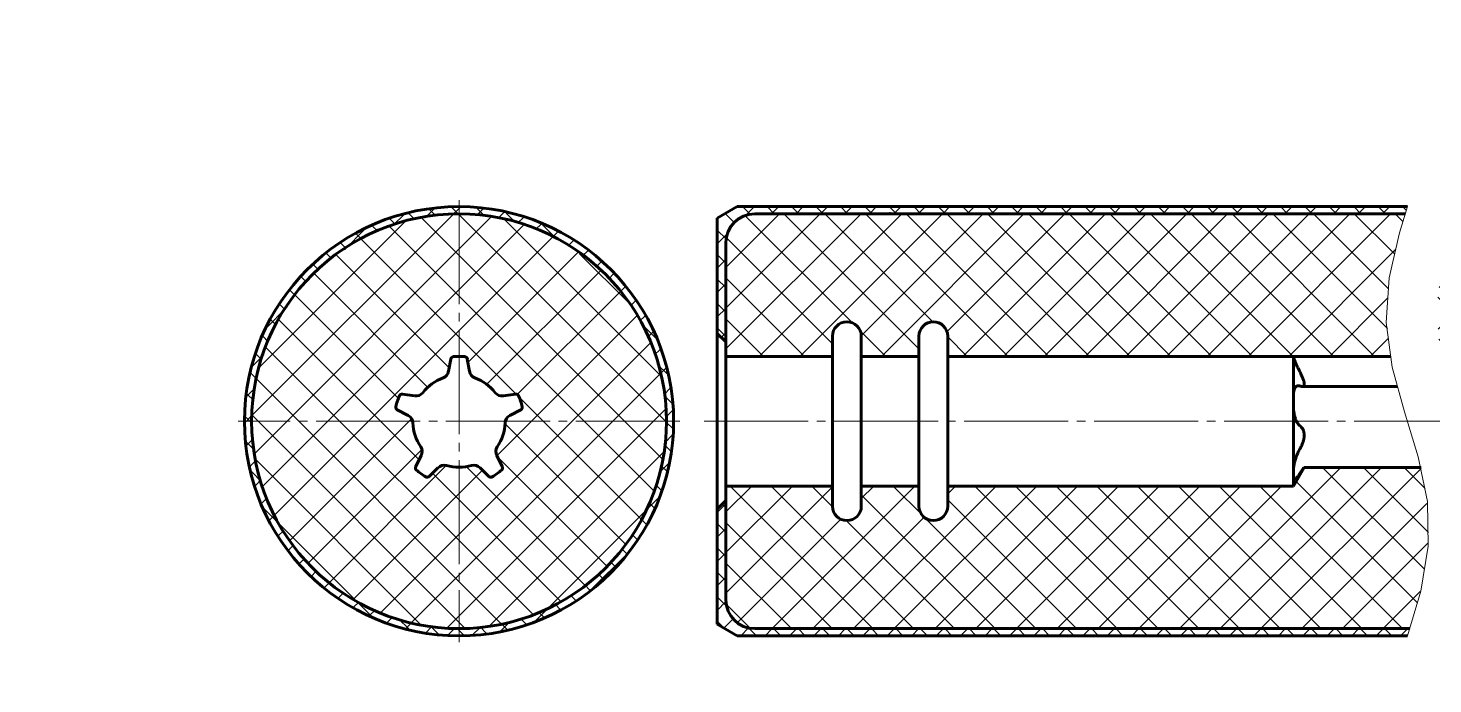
# Model space of a CAD drawing. Header units: millimetres. Extents: x 0 to 2227, y 0 to 651.
# Drawn here: x 0 to 243.8, y 480.2 to 594 of the extents above; entities that cross this region are included whole.
import ezdxf

# ---------------------------------------------------------------- set-up
doc = ezdxf.new("R2010")
doc.units = ezdxf.units.MM
for name, pattern in [('K5LT32768', [0]), ('K5LT_AXLED', [22.557629, 18.057629, -1.5, 1.5, -1.5]), ('K5LT_BASIC', [0]), ('K5LT_REINFORCED', [0]), ('K5LT_THIN_INCLUDED_TO_HATCHING', [0])]:
    doc.linetypes.add(name, pattern=pattern)

# ---------------------------------------------------------------- blocks, each defined once
blk = doc.blocks.new('U1')
at = {"color": 7, "linetype": 'K5LT_THIN_INCLUDED_TO_HATCHING', "lineweight": 18}
for p, q in [((238.05, 558.46), (239.45, 563.02)), ((236.23, 550.68), (238.05, 558.46)), ((235.75, 542.91), (236.23, 550.68)), ((236.8, 535.14), (235.75, 542.91)), ((238.94, 527.37), (236.8, 535.14)), ((241.3, 519.6), (238.94, 527.37)), ((242.89, 511.83), (241.3, 519.6)), ((243.05, 504.06), (242.89, 511.83)), ((241.72, 496.29), (243.05, 504.06)), ((239.45, 488.52), (241.72, 496.29))]:
    blk.add_line(p, q, dxfattribs=at)

msp = doc.modelspace()

# ---------------------------------------------------------------- hatches: boundary and pattern name
h = msp.add_hatch()
h.set_pattern_fill('', angle=45, style=0, pattern_type=0)
h.set_pattern_definition([(45, (0, 0), (-2.12132, 2.12132), []), (135, (0, 0), (-2.12132, -2.12132), [])])
h.paths.add_polyline_path([(112.05, 525.77), (111.25, 533.43), (108.89, 540.77), (105.07, 547.47), (99.96, 553.24), (93.76, 557.83), (86.75, 561.05), (79.24, 562.75), (71.53, 562.87), (63.96, 561.4), (56.85, 558.41), (50.52, 554.02), (45.22, 548.41), (41.19, 541.84), (38.61, 534.58), (37.57, 526.94), (38.12, 519.25), (40.25, 511.84), (43.86, 505.02), (48.79, 499.1), (54.84, 494.32), (61.74, 490.88), (69.2, 488.94), (76.9, 488.58), (84.51, 489.81), (91.71, 492.58), (98.18, 496.77), (103.65, 502.2), (107.88, 508.65), (110.7, 515.82), (111.98, 523.43)])
h.paths.add_polyline_path([(110.8, 525.77), (110, 518.23), (107.64, 511.03), (103.83, 504.48), (98.73, 498.87), (92.57, 494.46), (85.62, 491.43), (78.19, 489.93), (70.61, 490.01), (63.22, 491.68), (56.34, 494.86), (50.28, 499.41), (45.3, 505.13), (41.64, 511.76), (39.44, 519.01), (38.81, 526.56), (39.77, 534.08), (42.29, 541.23), (46.25, 547.69), (51.47, 553.19), (57.73, 557.46), (64.74, 560.33), (72.2, 561.67), (79.78, 561.42), (87.13, 559.59), (93.94, 556.26), (99.9, 551.58), (104.74, 545.75), (108.26, 539.04), (110.3, 531.74)])
h = msp.add_hatch()
h.set_pattern_fill('', angle=45, style=0, pattern_type=0)
h.set_pattern_definition([(45, (0, 0), (-3.535534, 3.535534), []), (135, (0, 0), (-3.535534, -3.535534), [])])
h.paths.add_polyline_path([(110.8, 525.77), (110, 533.3), (107.64, 540.51), (103.83, 547.06), (98.73, 552.66), (92.57, 557.08), (85.62, 560.1), (78.19, 561.61), (70.61, 561.52), (63.22, 559.85), (56.34, 556.67), (50.28, 552.13), (45.3, 546.41), (41.64, 539.78), (39.44, 532.52), (38.81, 524.97), (39.77, 517.45), (42.29, 510.3), (46.25, 503.84), (51.47, 498.35), (57.73, 494.07), (64.74, 491.2), (72.2, 489.86), (79.78, 490.11), (87.13, 491.94), (93.94, 495.28), (99.9, 499.96), (104.74, 505.78), (108.26, 512.5), (110.3, 519.8)])
h.paths.add_polyline_path([(84.61, 530.48), (84.98, 530.38), (85.15, 530.18), (85.5, 529.24), (85.76, 528.28), (85.7, 527.9), (85.51, 527.73), (83.61, 526.74), (82.87, 525.86), (82.8, 525.46), (81.88, 522.03), (81.45, 521.31), (81.22, 520.18), (81.35, 519.8), (82.31, 517.89), (82.34, 517.51), (82.19, 517.29), (81.41, 516.67), (80.58, 516.11), (80.2, 516.06), (79.97, 516.19), (78.45, 517.69), (77.38, 518.12), (76.98, 518.07), (74.8, 517.76), (72.61, 518.07), (71.47, 517.93), (71.15, 517.69), (69.63, 516.19), (69.27, 516.04), (69.02, 516.11), (68.19, 516.67), (67.41, 517.29), (67.24, 517.63), (67.29, 517.89), (68.25, 519.8), (68.33, 520.95), (68.15, 521.31), (66.88, 524.63), (66.8, 525.46), (66.32, 526.51), (65.99, 526.74), (64.09, 527.73), (63.84, 528.02), (63.83, 528.28), (64.1, 529.24), (64.45, 530.18), (64.72, 530.45), (64.98, 530.48), (67.1, 530.16), (68.22, 530.43), (68.51, 530.71), (71.27, 532.95), (72.04, 533.28), (72.88, 534.06), (73, 534.44), (73.35, 536.56), (73.55, 536.88), (73.8, 536.97), (74.8, 537.02), (75.8, 536.97), (76.14, 536.8), (76.24, 536.56), (76.6, 534.44), (77.2, 533.47), (77.56, 533.28), (80.54, 531.34), (81.09, 530.71), (82.09, 530.15), (82.5, 530.16)])
h.paths.add_polyline_path([(239.06, 561.77), (149.73, 561.77), (149.63, 561.73), (149.52, 561.77), (126.13, 561.77), (123.44, 560.98), (121.6, 558.88), (121.13, 556.77), (121.13, 555.52), (121.13, 537.02), (139.63, 537.02), (139.63, 540.52), (140.36, 542.28), (142.13, 543.02), (143.9, 542.28), (144.63, 540.52), (144.63, 537.02), (154.63, 537.02), (154.63, 540.52), (155.36, 542.28), (157.13, 543.02), (158.9, 542.28), (159.63, 540.52), (159.63, 537.02), (219.63, 537.02), (236.42, 537.02), (235.72, 544.79), (236.57, 552.56), (238.61, 560.33)])
h.paths.add_polyline_path([(126.13, 489.77), (239.84, 489.77), (242.02, 497.54), (243.13, 505.31), (242.71, 513.08), (241.78, 517.76), (221.5, 517.76), (219.63, 514.52), (211.44, 514.52), (159.63, 514.52), (159.63, 511.02), (158.9, 509.25), (157.13, 508.52), (155.36, 509.25), (154.63, 511.02), (154.63, 514.52), (144.63, 514.52), (144.63, 511.02), (143.9, 509.25), (142.13, 508.52), (140.36, 509.25), (139.63, 511.02), (139.63, 514.52), (121.13, 514.52), (121.13, 494.77), (121.91, 492.08), (124.02, 490.23)])
h.paths.add_polyline_path([(248.61, 489.77), (386.63, 489.77), (389.32, 490.55), (391.16, 492.66), (391.63, 494.77), (391.63, 513.27), (371.63, 513.27), (371.63, 508.77), (370.9, 507), (369.13, 506.27), (367.36, 507), (366.63, 508.77), (366.63, 513.27), (356.63, 513.27), (356.63, 508.77), (355.9, 507), (354.13, 506.27), (352.36, 507), (351.63, 508.77), (351.63, 513.27), (266.63, 513.27), (264.03, 517.76), (255.99, 517.76), (250.54, 517.76), (251.83, 509.99), (251.62, 502.22), (250, 494.45)])
h.paths.add_polyline_path([(386.63, 561.77), (247.82, 561.77), (245.65, 554), (244.53, 546.22), (244.95, 538.45), (245.19, 537.02), (265.91, 537.02), (266.63, 538.27), (351.63, 538.27), (351.63, 542.77), (352.36, 544.53), (354.13, 545.27), (355.9, 544.53), (356.63, 542.77), (356.63, 538.27), (366.63, 538.27), (366.63, 542.77), (367.36, 544.53), (369.13, 545.27), (370.9, 544.53), (371.63, 542.77), (371.63, 538.27), (391.63, 538.27), (391.63, 556.77), (390.84, 559.45), (388.74, 561.3)])

# ---------------------------------------------------------------- linework, layer by layer
at = {"color": 30, "linetype": 'K5LT_AXLED', "lineweight": 18, "true_color": 0xff8000}
for p, q in [((74.8, 564.12), (74.8, 487.42)), ((113.15, 525.77), (36.45, 525.77)), ((117.37, 525.77), (403.67, 525.77))]:
    msp.add_line(p, q, dxfattribs=at)
at = {"color": 150, "linetype": 'K5LT_BASIC', "lineweight": 60, "true_color": 0x0080ff}
for p, q in [((119.63, 561.02), (123.09, 563.02)), ((119.63, 532.02), (119.63, 561.02)), ((123.09, 563.02), (239.45, 563.02)), ((181.13, 563.02), (123.09, 563.02)), ((126.13, 561.77), (239.06, 561.77)), ((119.63, 556.69), (119.63, 556.69)), ((121.13, 532.02), (121.13, 556.77)), ((121.13, 533.27), (121.13, 555.52)), ((121.13, 539.52), (119.63, 541.02)), ((121.13, 539.52), (119.63, 541.02)), ((139.63, 537.02), (139.63, 540.52)), ((144.63, 537.02), (144.63, 540.52)), ((154.63, 537.02), (154.63, 540.52)), ((159.63, 537.02), (159.63, 540.52)), ((73.35, 536.56), (73, 534.44)), ((76.24, 536.56), (76.6, 534.44)), ((121.13, 537.02), (139.63, 537.02)), ((139.63, 537.02), (139.63, 532.02)), ((144.63, 537.02), (154.63, 537.02)), ((144.63, 537.02), (144.63, 532.02)), ((154.63, 537.02), (154.63, 532.02)), ((159.63, 537.02), (219.63, 537.02)), ((159.63, 537.02), (159.63, 532.02)), ((219.63, 537.02), (236.42, 537.02)), ((219.63, 514.52), (219.63, 537.02)), ((119.63, 532.02), (119.63, 490.77)), ((121.13, 494.77), (121.13, 532.02)), ((139.63, 532.02), (139.63, 514.52)), ((144.63, 532.02), (144.63, 514.52)), ((154.63, 532.02), (154.63, 514.52)), ((159.63, 532.02), (159.63, 514.52)), ((237.64, 531.77), (221.15, 531.77)), ((64.98, 530.48), (67.1, 530.16)), ((84.61, 530.48), (82.5, 530.16)), ((64.09, 527.73), (65.99, 526.74)), ((85.51, 527.73), (83.61, 526.74)), ((67.29, 517.89), (68.25, 519.8)), ((82.31, 517.89), (81.35, 519.8)), ((119.63, 519.51), (119.63, 512.8)), ((69.63, 516.19), (71.15, 517.69)), ((79.97, 516.19), (78.45, 517.69)), ((221.5, 517.76), (219.63, 514.52)), ((241.78, 517.76), (221.5, 517.76)), ((121.13, 514.52), (139.63, 514.52)), ((139.63, 514.52), (139.63, 511.02)), ((144.63, 514.52), (144.63, 511.02)), ((144.63, 514.52), (154.63, 514.52)), ((154.63, 514.52), (154.63, 511.02)), ((159.63, 514.52), (159.63, 511.02)), ((159.63, 514.52), (211.44, 514.52)), ((211.44, 514.52), (219.63, 514.52)), ((121.13, 512.02), (119.63, 510.52)), ((119.63, 506.27), (119.63, 506.27)), ((119.63, 505.94), (119.63, 505.94)), ((119.63, 500.62), (119.63, 490.52)), ((119.63, 494.85), (119.63, 494.85)), ((123.09, 488.52), (119.63, 490.52)), ((239.45, 488.52), (123.09, 488.52)), ((126.13, 489.77), (239.84, 489.77))]:
    msp.add_line(p, q, dxfattribs=at)
at = {"color": 7, "linetype": 'K5LT32768', "lineweight": 18}
for p, q in [((119.63, 560.83), (120.08, 561.28)), ((122.55, 560.26), (121, 561.81)), ((125.35, 561.7), (124.03, 563.02)), ((124.56, 561.51), (126.06, 563.02)), ((129.53, 561.77), (128.28, 563.02)), ((129.05, 561.77), (130.3, 563.02)), ((133.77, 561.77), (132.52, 563.02)), ((133.3, 561.77), (134.55, 563.02)), ((138.01, 561.77), (136.76, 563.02)), ((137.54, 561.77), (138.79, 563.02)), ((142.25, 561.77), (141, 563.02)), ((141.78, 561.77), (143.03, 563.02)), ((146.5, 561.77), (145.25, 563.02)), ((146.03, 561.77), (147.28, 563.02)), ((150.74, 561.77), (149.49, 563.02)), ((150.27, 561.77), (151.52, 563.02)), ((154.98, 561.77), (153.73, 563.02)), ((154.51, 561.77), (155.76, 563.02)), ((159.22, 561.77), (157.97, 563.02)), ((158.75, 561.77), (160, 563.02)), ((163.47, 561.77), (162.22, 563.02)), ((163, 561.77), (164.25, 563.02)), ((167.71, 561.77), (166.46, 563.02)), ((167.24, 561.77), (168.49, 563.02)), ((171.95, 561.77), (170.7, 563.02)), ((171.48, 561.77), (172.73, 563.02)), ((176.19, 561.77), (174.94, 563.02)), ((175.72, 561.77), (176.97, 563.02)), ((180.44, 561.77), (179.19, 563.02)), ((179.97, 561.77), (181.22, 563.02)), ((184.68, 561.77), (183.43, 563.02)), ((184.21, 561.77), (185.46, 563.02)), ((188.92, 561.77), (187.67, 563.02)), ((188.45, 561.77), (189.7, 563.02)), ((193.17, 561.77), (191.92, 563.02)), ((192.69, 561.77), (193.94, 563.02)), ((197.41, 561.77), (196.16, 563.02)), ((196.94, 561.77), (198.19, 563.02)), ((201.65, 561.77), (200.4, 563.02)), ((201.18, 561.77), (202.43, 563.02)), ((205.89, 561.77), (204.64, 563.02)), ((205.42, 561.77), (206.67, 563.02)), ((210.14, 561.77), (208.89, 563.02)), ((209.66, 561.77), (210.91, 563.02)), ((214.38, 561.77), (213.13, 563.02)), ((213.91, 561.77), (215.16, 563.02)), ((218.62, 561.77), (217.37, 563.02)), ((218.15, 561.77), (219.4, 563.02)), ((222.86, 561.77), (221.61, 563.02)), ((222.39, 561.77), (223.64, 563.02)), ((227.11, 561.77), (225.86, 563.02)), ((226.64, 561.77), (227.89, 563.02)), ((231.35, 561.77), (230.1, 563.02)), ((230.88, 561.77), (232.13, 563.02)), ((235.59, 561.77), (234.34, 563.02)), ((235.12, 561.77), (236.37, 563.02)), ((239.24, 562.36), (238.58, 563.02)), ((121.17, 557.4), (119.63, 558.94)), ((119.63, 556.58), (121.38, 558.34)), ((121.13, 553.19), (119.63, 554.69)), ((119.63, 552.34), (121.13, 553.84)), ((121.13, 548.95), (119.63, 550.45)), ((119.63, 548.1), (121.13, 549.6)), ((121.13, 544.71), (119.63, 546.21)), ((119.63, 543.86), (121.13, 545.36)), ((121.13, 540.47), (119.63, 541.97)), ((120.33, 540.31), (121.13, 541.11)), ((119.63, 509.91), (121.13, 511.41)), ((121.13, 510.77), (120.5, 511.39)), ((121.13, 506.52), (119.63, 508.02)), ((119.63, 505.67), (121.13, 507.17)), ((121.13, 502.28), (119.63, 503.78)), ((119.63, 501.43), (121.13, 502.93)), ((121.13, 498.04), (119.63, 499.54)), ((119.63, 497.19), (121.13, 498.69)), ((121.25, 493.68), (119.63, 495.3)), ((119.63, 492.94), (121.14, 494.45)), ((120.9, 489.78), (119.63, 491.05)), ((120.78, 489.85), (122.38, 491.45)), ((123.69, 488.52), (125.05, 489.88)), ((126.41, 488.52), (125.04, 489.89)), ((127.93, 488.52), (129.18, 489.77)), ((130.65, 488.52), (129.4, 489.77)), ((132.17, 488.52), (133.42, 489.77)), ((134.89, 488.52), (133.64, 489.77)), ((136.41, 488.52), (137.66, 489.77)), ((139.14, 488.52), (137.89, 489.77)), ((140.66, 488.52), (141.91, 489.77)), ((143.38, 488.52), (142.13, 489.77)), ((144.9, 488.52), (146.15, 489.77)), ((147.62, 488.52), (146.37, 489.77)), ((149.14, 488.52), (150.39, 489.77)), ((151.86, 488.52), (150.61, 489.77)), ((153.39, 488.52), (154.64, 489.77)), ((156.11, 488.52), (154.86, 489.77)), ((157.63, 488.52), (158.88, 489.77)), ((160.35, 488.52), (159.1, 489.77)), ((161.87, 488.52), (163.12, 489.77)), ((164.59, 488.52), (163.34, 489.77)), ((166.11, 488.52), (167.36, 489.77)), ((168.83, 488.52), (167.58, 489.77)), ((170.36, 488.52), (171.61, 489.77)), ((173.08, 488.52), (171.83, 489.77)), ((174.6, 488.52), (175.85, 489.77)), ((177.32, 488.52), (176.07, 489.77)), ((178.84, 488.52), (180.09, 489.77)), ((181.56, 488.52), (180.31, 489.77)), ((183.08, 488.52), (184.33, 489.77)), ((185.81, 488.52), (184.56, 489.77)), ((187.33, 488.52), (188.58, 489.77)), ((190.05, 488.52), (188.8, 489.77)), ((191.57, 488.52), (192.82, 489.77)), ((194.29, 488.52), (193.04, 489.77)), ((195.81, 488.52), (197.06, 489.77)), ((198.53, 488.52), (197.28, 489.77)), ((200.05, 488.52), (201.3, 489.77)), ((202.78, 488.52), (201.53, 489.77)), ((204.3, 488.52), (205.55, 489.77)), ((207.02, 488.52), (205.77, 489.77)), ((208.54, 488.52), (209.79, 489.77)), ((211.26, 488.52), (210.01, 489.77)), ((212.78, 488.52), (214.03, 489.77)), ((215.5, 488.52), (214.25, 489.77)), ((217.03, 488.52), (218.28, 489.77)), ((219.75, 488.52), (218.5, 489.77)), ((221.27, 488.52), (222.52, 489.77)), ((223.99, 488.52), (222.74, 489.77)), ((225.51, 488.52), (226.76, 489.77)), ((228.23, 488.52), (226.98, 489.77)), ((229.75, 488.52), (231, 489.77)), ((232.47, 488.52), (231.22, 489.77)), ((234, 488.52), (235.25, 489.77)), ((236.72, 488.52), (235.47, 489.77)), ((238.24, 488.52), (239.49, 489.77)), ((239.81, 489.67), (239.71, 489.77))]:
    msp.add_line(p, q, dxfattribs=at)
at = {"color": 150, "linetype": 'K5LT_BASIC', "lineweight": 60, "true_color": 0x0080ff}
for radius in [37.25, 36]:
    msp.add_circle((74.8, 525.77), radius, dxfattribs=at)
for centre, radius, start, end in [((126.13, 556.77), 5, 90, 180), ((142.13, 540.52), 2.5, 0, 180), ((157.13, 540.52), 2.5, 0, 180), ((73.85, 536.47), 0.5, 95.0856, 170.5784), ((74.8, 525.77), 11.25, 90, 95.0856), ((74.8, 525.77), 11.25, 84.9144, 90), ((75.75, 536.47), 0.5, 9.4216, 84.9144), ((71.52, 534.69), 1.5, 290.1657, 350.5784), ((78.08, 534.69), 1.5, 189.4216, 249.8343), ((74.8, 525.77), 8, 110.1657, 141.8343), ((74.8, 525.77), 8, 38.1657, 69.8343), ((74.8, 525.77), 11.25, 162, 167.0856), ((74.8, 525.77), 11.25, 156.9144, 162), ((64.91, 529.98), 0.5, 81.4216, 156.9144), ((67.33, 531.64), 1.5, 261.4216, 321.8343), ((82.27, 531.64), 1.5, 218.1657, 278.5784), ((84.69, 529.98), 0.5, 23.0856, 98.5784), ((74.8, 525.77), 11.25, 18, 23.0856), ((74.8, 525.77), 11.25, 12.9144, 18), ((64.32, 528.17), 0.5, 167.0856, 242.5784), ((65.3, 525.41), 1.5, 2.1657, 62.5784), ((84.3, 525.41), 1.5, 117.4216, 177.8343), ((85.28, 528.17), 0.5, 297.4216, 12.9144), ((74.8, 525.77), 8, 182.1657, 213.8343), ((74.8, 525.77), 8, 326.1657, 357.8343), ((66.9, 520.47), 1.5, 333.4216, 33.8343), ((82.69, 520.47), 1.5, 146.1657, 206.5784), ((67.73, 517.66), 0.5, 153.4216, 228.9144), ((74.8, 525.77), 11.25, 228.9144, 234), ((72.21, 516.62), 1.5, 74.1657, 134.5784), ((74.8, 525.77), 8, 254.1657, 270), ((74.8, 525.77), 8, 270, 285.8343), ((77.39, 516.62), 1.5, 45.4216, 105.8343), ((74.8, 525.77), 11.25, 306, 311.0856), ((81.86, 517.66), 0.5, 311.0856, 26.5784), ((74.8, 525.77), 11.25, 234, 239.0856), ((69.28, 516.54), 0.5, 239.0856, 314.5784), ((80.32, 516.54), 0.5, 225.4216, 300.9144), ((74.8, 525.77), 11.25, 300.9144, 306), ((142.13, 511.02), 2.5, 180, 0), ((157.13, 511.02), 2.5, 180, 0), ((126.13, 494.77), 5, 180, 270)]:
    msp.add_arc(centre, radius, start, end, dxfattribs=at)
at = {"color": 134, "linetype": 'K5LT_REINFORCED', "lineweight": 100, "true_color": 0x009696}
for centre, start, end in [((142.13, 540.52), 70.5288, 70.8119), ((157.13, 540.52), 109.1881, 109.4712)]:
    msp.add_arc(centre, 22.5, start, end, dxfattribs=at)
at = {"color": 150, "linetype": 'K5LT_BASIC', "lineweight": 60, "true_color": 0x0080ff}
for points, knots in [([(219.63, 536.98), (219.63, 536.97), (219.64, 536.94), (219.66, 536.85), (219.7, 536.73), (219.75, 536.59), (219.84, 536.36), (219.97, 536.04), (220.18, 535.54), (220.42, 535.01), (220.6, 534.65), (220.67, 534.5)], [0, 0, 0, 0, 1.128836, 2.04224, 2.963722, 4.045256, 4.808278, 6.554437, 8.420718, 10.543851, 12, 12, 12, 12]), ([(220.47, 531.92), (220.4, 531.92), (220.31, 531.9), (220.2, 531.85), (220.12, 531.8), (220.05, 531.74), (219.98, 531.65), (219.9, 531.54), (219.84, 531.4), (219.79, 531.27), (219.75, 531.13), (219.71, 530.99), (219.68, 530.83), (219.65, 530.57), (219.63, 530.32), (219.63, 530.11), (219.63, 530.06)], [0, 0, 0, 0, 2.154144, 3.444524, 4.234799, 5.29239, 6.352128, 7.632193, 8.850201, 10.001086, 10.829528, 11.780426, 12.88866, 13.831507, 16.359497, 17, 17, 17, 17]), ([(220.99, 533.84), (221.08, 533.67), (221.2, 533.39), (221.32, 533.07), (221.4, 532.85), (221.45, 532.65), (221.49, 532.46), (221.5, 532.3), (221.5, 532.17), (221.49, 532.05), (221.46, 531.96), (221.41, 531.88), (221.35, 531.82), (221.28, 531.78), (221.22, 531.77), (221.17, 531.77), (221.15, 531.77)], [0, 0, 0, 0, 2.767411, 4.351263, 5.315757, 6.576455, 7.829579, 9.015702, 10.128373, 10.971298, 12.180488, 13.235412, 14.36933, 15.172438, 16.548914, 17, 17, 17, 17]), ([(219.63, 528.4), (219.63, 528.2), (219.64, 527.88), (219.69, 527.47), (219.74, 527.13), (219.81, 526.81), (219.89, 526.51), (219.97, 526.24), (220.05, 526.02), (220.12, 525.86), (220.2, 525.69), (220.33, 525.46), (220.5, 525.23), (220.62, 525.09), (220.67, 525.04)], [0, 0, 0, 0, 2.266572, 3.415906, 4.574099, 6.010348, 7.034796, 8.193046, 9.340819, 9.935191, 10.525897, 11.859743, 13.692666, 15, 15, 15, 15]), ([(220.99, 524.73), (221.04, 524.69), (221.13, 524.59), (221.25, 524.4), (221.34, 524.21), (221.4, 524.03), (221.45, 523.86), (221.48, 523.66), (221.5, 523.46), (221.5, 523.25), (221.49, 523.03), (221.47, 522.83), (221.43, 522.61), (221.39, 522.43), (221.34, 522.26), (221.29, 522.11), (221.21, 521.88), (221.11, 521.64), (221.02, 521.47), (220.99, 521.41)], [0, 0, 0, 0, 1.500139, 3.28492, 4.929921, 5.638369, 6.975578, 8.044234, 9.069363, 10.279013, 11.268835, 12.502271, 13.391875, 14.53722, 15.2414, 16.093248, 16.876481, 18.949837, 20, 20, 20, 20]), ([(220.67, 520.82), (220.6, 520.69), (220.47, 520.43), (220.31, 520.07), (220.2, 519.78), (220.12, 519.57), (220.05, 519.37), (219.97, 519.11), (219.89, 518.83), (219.82, 518.59), (219.77, 518.34), (219.71, 518.05), (219.67, 517.75), (219.64, 517.46), (219.63, 517.3), (219.63, 517.21)], [0, 0, 0, 0, 1.792215, 3.647673, 4.721319, 5.378859, 6.258815, 7.140558, 8.570072, 9.646318, 10.176632, 11.657112, 13.363691, 14.313907, 16, 16, 16, 16]), ([(220.99, 517.05), (221.05, 517.14), (221.16, 517.3), (221.3, 517.48), (221.39, 517.61), (221.45, 517.69), (221.49, 517.74), (221.5, 517.76), (221.5, 517.76), (221.5, 517.76)], [0, 0, 0, 0, 2.050729, 4.075856, 5.576446, 7.040865, 8.147329, 9.467941, 10, 10, 10, 10]), ([(219.63, 516.18), (219.63, 516.11), (219.64, 515.99), (219.66, 515.87), (219.7, 515.8), (219.75, 515.75), (219.79, 515.74), (219.82, 515.74)], [0, 0, 0, 0, 1.871623, 3.766783, 4.913886, 6.067128, 8, 8, 8, 8]), ([(219.82, 515.74), (219.84, 515.74), (219.89, 515.74), (219.97, 515.79), (220.08, 515.87), (220.23, 516.02), (220.43, 516.26), (220.59, 516.47), (220.67, 516.59)], [0, 0, 0, 0, 1.00698, 2.169275, 3.321056, 5.055703, 6.919035, 9, 9, 9, 9])]:
    msp.add_open_spline(points, degree=3, knots=knots, dxfattribs=at)
for points in [[(220.67, 534.5), (220.78, 534.28), (220.89, 534.06), (220.99, 533.84)], [(220.67, 531.89), (220.6, 531.91), (220.53, 531.92), (220.47, 531.92)], [(220.99, 531.79), (220.89, 531.82), (220.78, 531.86), (220.67, 531.89)], [(221.15, 531.77), (221.1, 531.77), (221.05, 531.77), (220.99, 531.79)], [(220.67, 525.04), (220.78, 524.94), (220.89, 524.84), (220.99, 524.73)], [(220.99, 521.41), (220.89, 521.21), (220.78, 521.02), (220.67, 520.82)], [(220.67, 516.59), (220.78, 516.74), (220.89, 516.9), (220.99, 517.05)]]:
    msp.add_open_spline(points, degree=3, dxfattribs=at)

# ---------------------------------------------------------------- block references
msp.add_blockref('U1', (0, 0))

doc.saveas('drawing.dxf')
